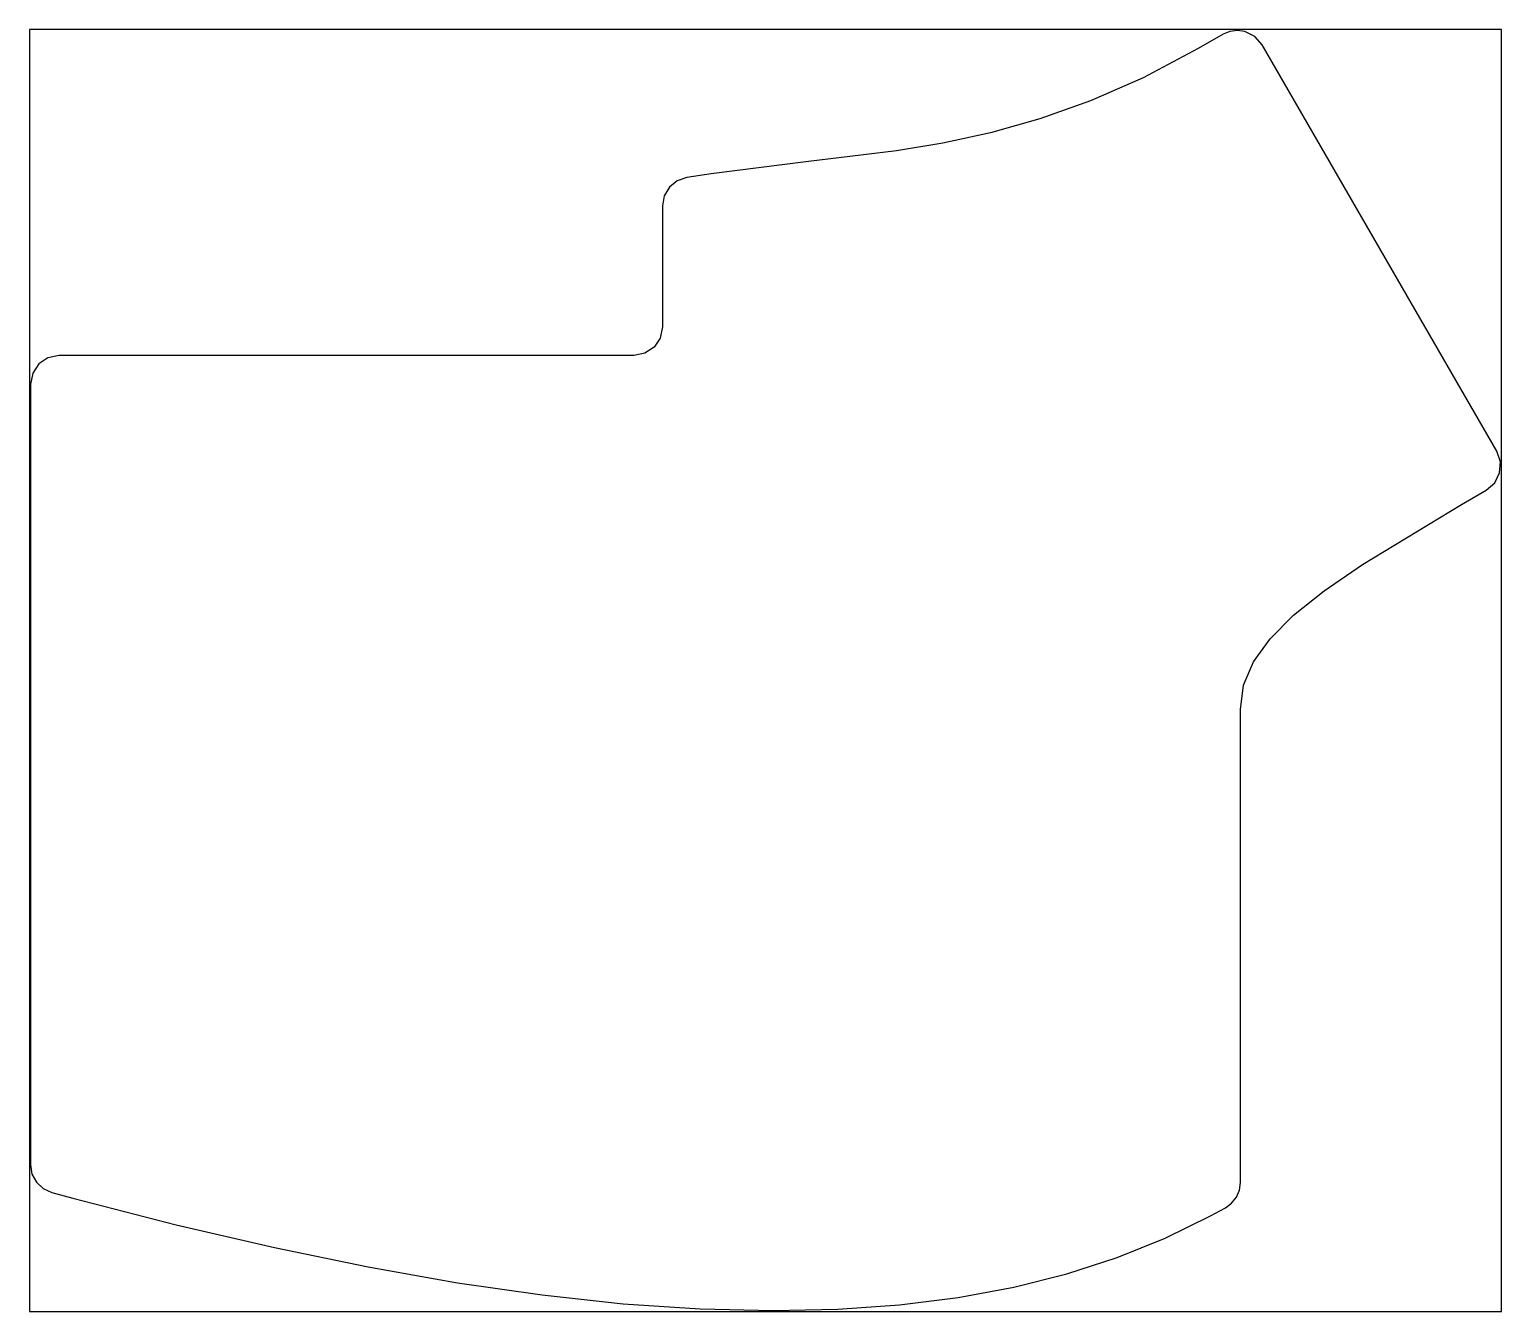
# Model space of a CAD drawing. Extents: x 0 to 123, y 36 to 143.
import ezdxf

# ---------------------------------------------------------------- set-up
doc = ezdxf.new("R2010")
doc.units = 0

msp = doc.modelspace()

# ---------------------------------------------------------------- linework, layer by layer
at = {"layer": 'iris-switch-plate-1.5mm-thick'}
for p, q in [((100.248616, 142.662967), (99.66727, 142.422549)), ((100.867, 142.744), (100.248616, 142.662967)), ((100.867155, 142.743854), (100.867, 142.744)), ((101.48889, 142.66201), (100.867155, 142.743854)), ((102.328781, 142.247391), (101.48889, 142.66201)), ((99.66727, 142.422549), (97.58814, 141.222539)), ((102.946, 141.543), (102.328781, 142.247391)), ((122.522779, 107.60057), (102.946, 141.543)), ((97.58814, 141.222539), (93.000885, 138.790374)), ((93.000885, 138.790374), (88.598627, 136.856149)), ((88.598627, 136.856149), (84.359476, 135.349239)), ((84.359476, 135.349239), (80.26154, 134.19902)), ((80.26154, 134.19902), (76.282929, 133.334869)), ((76.282929, 133.334869), (72.401753, 132.686161)), ((64.84414, 131.752579), (56.93713, 130.765084)), ((72.401753, 132.686161), (64.84414, 131.752579)), ((54.89638, 130.455204), (54.082868, 130.176157)), ((56.93713, 130.765084), (54.89638, 130.455204)), ((53.436729, 129.646921), (53.01051, 128.928666)), ((54.082868, 130.176157), (53.436729, 129.646921)), ((52.85676, 128.082564), (52.8567, 117.978)), ((53.01051, 128.928666), (52.85676, 128.082564)), ((52.668207, 117.044295), (52.154145, 116.281774)), ((52.8567, 117.978), (52.668207, 117.044295)), ((2.48121, 115.579), (1.547092, 115.390409)), ((50.45781, 115.57911), (2.48121, 115.579)), ((51.391638, 115.767644), (50.45781, 115.57911)), ((52.154145, 116.281774), (51.391638, 115.767644)), ((0.784209, 114.87609), (0.269821, 114.113221)), ((1.547092, 115.390409), (0.784209, 114.87609)), ((0.269821, 114.113221), (0.08119, 113.17898)), ((0.08119, 113.17898), (0.081195, 47.9792)), ((122.826149, 106.697265), (122.522779, 107.60057)), ((122.358471, 104.953095), (122.76196, 105.779671)), ((122.76196, 105.779671), (122.826149, 106.697265)), ((121.64394, 104.32284), (122.358471, 104.953095)), ((119.5665, 103.1234), (121.64394, 104.32284)), ((111.303232, 98.120794), (119.5665, 103.1234)), ((108.124854, 95.931316), (111.303232, 98.120794)), ((105.560497, 93.880106), (108.124854, 95.931316)), ((103.594047, 91.914952), (105.560497, 93.880106)), ((102.20939, 89.98364), (103.594047, 91.914952)), ((101.390412, 88.033961), (102.20939, 89.98364)), ((101.121, 86.0137), (101.390412, 88.033961)), ((101.120915, 46.484548), (101.121, 86.0137)), ((0.081195, 47.9792), (0.211384, 47.198967)), ((0.211384, 47.198967), (0.57639, 46.5193)), ((0.57639, 46.5193), (1.137876, 45.99018)), ((1.137876, 45.99018), (1.857505, 45.66159)), ((1.857505, 45.66159), (3.633815, 45.183506)), ((100.783097, 45.256672), (101.033497, 45.84238)), ((101.033497, 45.84238), (101.120915, 46.484548)), ((3.633815, 45.183506), (12.240696, 42.96458)), ((98.608015, 43.693656), (99.864465, 44.374658)), ((99.864465, 44.374658), (100.387493, 44.757431)), ((100.387493, 44.757431), (100.783097, 45.256672)), ((94.82561, 41.826563), (98.608015, 43.693656)), ((12.240696, 42.96458), (20.450576, 41.048186)), ((90.835667, 40.214038), (94.82561, 41.826563)), ((20.450576, 41.048186), (28.276267, 39.432266)), ((28.276267, 39.432266), (35.730578, 38.114763)), ((86.630195, 38.854348), (90.835667, 40.214038)), ((35.730578, 38.114763), (42.826318, 37.09362)), ((82.201203, 37.745761), (86.630195, 38.854348)), ((42.826318, 37.09362), (49.576298, 36.36678)), ((72.640695, 36.274962), (77.5407, 36.886543)), ((77.5407, 36.886543), (82.201203, 37.745761)), ((49.576298, 36.36678), (55.993327, 35.932184)), ((55.993327, 35.932184), (62.090215, 35.787776)), ((62.090215, 35.787776), (67.493197, 35.909284)), ((67.493197, 35.909284), (72.640695, 36.274962))]:
    msp.add_line(p, q, dxfattribs=at)
at = {"layer": 'Layer 1'}
for p, q in [((122.925, 142.825), (0, 142.825)), ((0, 142.825), (0, 35.7065)), ((122.925, 35.7065), (122.925, 142.825)), ((0, 35.7065), (122.925, 35.7065))]:
    msp.add_line(p, q, dxfattribs=at)

doc.saveas('drawing.dxf')
